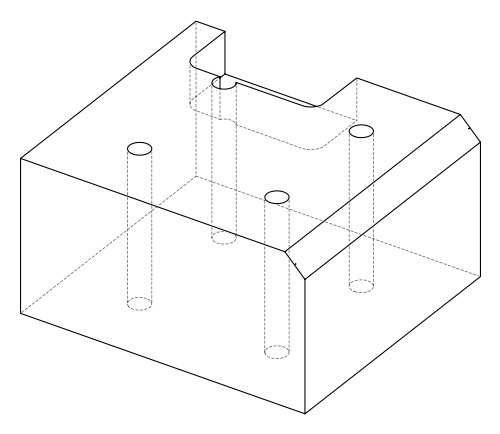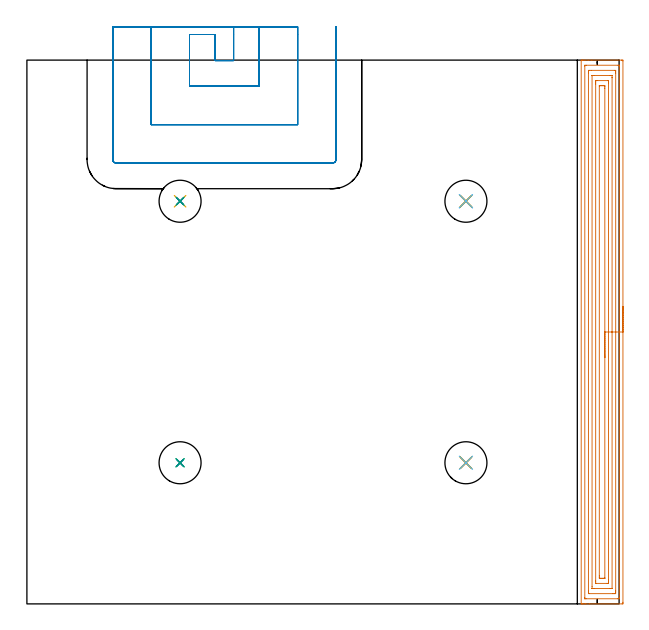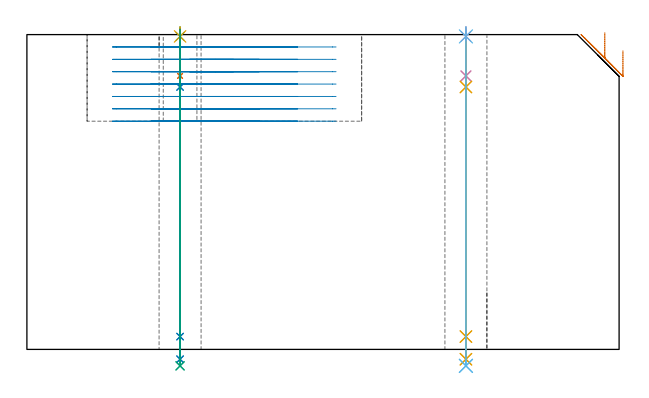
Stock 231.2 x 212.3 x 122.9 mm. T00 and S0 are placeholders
(PLAN: 18 operations, 14 tool changes, 25.1 min)
(1 AREA_MILL | FG_CHAMFER_SURFACE | UGT0205_001 | 10.5 min | 28201 mm3)
(2 MILL_OPEN_POCKET | POCKET_OPEN | UGT0201_094 | Follow Part, ap 5, ae 75% | 9.61 min | 180018 mm3)
(3 SPOT_DRILL | STEP1HOLE | NXT0321_9005460120000 | 0.03 min | 14 mm3)
(4 SPOT_DRILL_1 | STEP1HOLE_1 | NXT0321_9005460120000 | 0.03 min | 6 mm3)
(5 SPOT_DRILL_2 | STEP1HOLE_2 | NXT0321_9005460120000 | 0.03 min | 2 mm3)
(6 SPOT_DRILL_3 | STEP1HOLE_3 | NXT0321_9005460120000 | 0.03 min | 11 mm3)
(7 DRILL_BLIND_HOLE_INTO_CENTER | STEP1HOLE | UGT0301_352 | 0.07 min | 1258 mm3)
(8 GUN_DRILL_THROUGH_HOLE | STEP1HOLE | UGT0307_007 | 0.61 min | 8527 mm3)
(9 DRILL_TO_ENLARGE_THROUGH_HOLE | STEP1HOLE | UGT0301_288 | 0.53 min | 16149 mm3)
(10 DRILL_BLIND_HOLE_INTO_CENTER_1 | STEP1HOLE_1 | UGT0301_352 | 0.07 min | 1259 mm3)
(11 GUN_DRILL_THROUGH_HOLE_1 | STEP1HOLE_1 | UGT0307_007 | 0.61 min | 8531 mm3)
(12 DRILL_TO_ENLARGE_THROUGH_HOLE_1 | STEP1HOLE_1 | UGT0301_288 | 0.53 min | 16145 mm3)
(13 DRILL_BLIND_HOLE_INTO_CENTER_2 | STEP1HOLE_2 | UGT0301_352 | 0.07 min | 1251 mm3)
(14 GUN_DRILL_THROUGH_HOLE_2 | STEP1HOLE_2 | UGT0307_007 | 0.61 min | 8522 mm3)
(15 DRILL_TO_ENLARGE_THROUGH_HOLE_2 | STEP1HOLE_2 | UGT0301_288 | 0.53 min | 15154 mm3)
(16 DRILL_BLIND_HOLE_INTO_CENTER_3 | STEP1HOLE_3 | UGT0301_352 | 0.07 min | 1258 mm3)
(17 GUN_DRILL_THROUGH_HOLE_3 | STEP1HOLE_3 | UGT0307_007 | 0.61 min | 8529 mm3)
(18 DRILL_TO_ENLARGE_THROUGH_HOLE_3 | STEP1HOLE_3 | UGT0301_288 | 0.53 min | 16150 mm3)
(TOOL UGT0205_001 | Chamfer Mill 20 x 3 x 45 deg. | D20 FL50 Z2)
(TOOL UGT0201_094 | End mill 20 mm | D20 FL38 Z4)
(TOOL NXT0321_9005460120000 | NC Spot Drill, 142deg, 12mm, Carbide, Uncoated | D12 PA142 FL30 Z2)
(TOOL UGT0301_352 | Twist Drill 10.75 mm | D10.75 PA118 FL84 Z2)
(TOOL UGT0307_007 | Gun Drill 10 mm | D10 PA130 FL24 Z1)
(TOOL UGT0301_288 | Twist Drill 16.4 mm | D16.4 PA118 FL125 Z2)
(OP 1 AREA_MILL)
G17 G21 G94 G90
T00 M6
G54
G17 G0 G90 X232.7 Y116.15 S1061 M3
G43 Z132.9 H0
Z116.6
G94 G1 Y116.112 Z115.728 F250.
Y115.998 Z114.864
Y115.809 Z114.012
Y115.547 Z113.18
Y115.213 Z112.374
Y114.81 Z111.6
Y114.342 Z110.864
Y113.81 Z110.172
Y113.221 Z109.529
Y112.578 Z108.94
Y111.886 Z108.408
Y111.15 Z107.94
Y110.376 Z107.537
Y109.57 Z107.203
Y108.738 Z106.941
Y107.887 Z106.752
Y107.022 Z106.638
Y106.15 Z106.6
Y0.63
X232.697 Y0.315 Z106.602
X232.692 Y0.01 Z106.606
X232.383 Y0. Z106.915
X219.652 Z119.643
X218.235 Z121.061
X217.87 Z121.425
X217.14 Z122.16
X216.875 Z122.424
X216.455 Z122.836
X216.399 Z122.891
X216.4 Y0.183 Z122.9
Y212.117
X216.403 Y212.29 Z122.888
X216.453 Y212.293 Z122.839
X216.875 Y212.3 Z122.424
X217.14 Z122.16
X217.87 Z121.425
X219.126 Z120.171
X220.542 Z118.753
X232.12 Z107.177
X232.385 Y212.298 Z106.913
X232.692 Y212.29 Z106.606
X232.699 Y211.982 Z106.599
X232.7 Y106.15 Z106.6
X231.286 Z108.014
X231.285 Y2.306 Z108.015
X231.282 Y2.193 Z108.018
X231.275 Y2.01 Z108.025
X231.23 Y2.008 Z108.07
X230.755 Y2.001 Z108.545
X218.287 Y2. Z121.013
X217.87 Y2.002 Z121.43
X217.843 Y2.005 Z121.457
X217.831 Y2.009 Z121.469
X217.821 Y2.028 Z121.479
X217.816 Y2.25 Z121.484
X217.815 Y2.363 Z121.485
Y209.994
X217.818 Y210.107 Z121.482
X217.825 Y210.29 Z121.475
X217.87 Y210.292 Z121.43
X218.345 Y210.299 Z120.955
X230.813 Y210.3 Z108.487
X231.23 Y210.298 Z108.07
X231.257 Y210.295 Z108.043
X231.269 Y210.291 Z108.031
X231.279 Y210.272 Z108.021
X231.284 Y210.05 Z108.016
X231.285 Y209.937 Z108.015
X231.286 Y106.15 Z108.014
X229.872 Z109.428
X229.871 Y5.102 Z109.429
X229.87 Y4.678 Z109.43
X229.865 Y4.207 Z109.435
X229.855 Y4.01 Z109.445
X229.653 Y4.002 Z109.647
X229.448 Y4.001 Z109.852
X228.764 Y4. Z110.536
X219.652 Y4.001 Z119.648
X219.445 Y4.004 Z119.855
X219.308 Y4.01 Z119.992
X219.235 Y4.023 Z120.065
X219.232 Y4.066 Z120.068
X219.23 Y4.207 Z120.07
X219.229 Y4.632 Z120.071
X219.228 Y5.102 Z120.072
X219.229 Y207.198 Z120.071
X219.23 Y207.622 Z120.07
X219.235 Y208.093 Z120.065
X219.245 Y208.29 Z120.055
X219.447 Y208.298 Z119.853
X219.652 Y208.299 Z119.648
X220.336 Y208.3 Z118.964
X229.448 Y208.299 Z109.852
X229.655 Y208.296 Z109.645
X229.792 Y208.29 Z109.508
X229.865 Y208.277 Z109.435
X229.868 Y208.234 Z109.432
X229.87 Y208.093 Z109.43
X229.871 Y207.668 Z109.429
X229.872 Y207.198 Z109.428
Y106.15
X228.457 Z110.843
Y6.097
X228.456 Y6.044 Z110.844
X228.453 Y6.016 Z110.847
X228.451 Y6.01 Z110.849
X228.442 Y6.007 Z110.858
X228.332 Y6.003 Z110.968
X228.11 Y6.001 Z111.19
X227.667 Y6. Z111.633
X221.433 Z117.867
X220.988 Y6.003 Z118.312
X220.768 Y6.006 Z118.532
X220.66 Y6.01 Z118.64
X220.649 Y6.019 Z118.651
X220.647 Y6.038 Z118.653
X220.645 Y6.077 Z118.655
X220.643 Y6.789 Z118.657
Y206.203
X220.644 Y206.256 Z118.656
X220.647 Y206.284 Z118.653
X220.649 Y206.29 Z118.651
X220.658 Y206.293 Z118.642
X220.768 Y206.297 Z118.532
X220.99 Y206.299 Z118.31
X221.433 Y206.3 Z117.867
X227.667 Z111.633
X228.112 Y206.298 Z111.188
X228.332 Y206.294 Z110.968
X228.44 Y206.29 Z110.86
X228.451 Y206.281 Z110.849
X228.453 Y206.262 Z110.847
X228.455 Y206.223 Z110.845
X228.457 Y205.511 Z110.843
Y205.41
Y106.15
X227.043 Z112.257
Y9.305
X227.042 Y8.679 Z112.258
X227.04 Y8.414 Z112.26
X227.036 Y8.144 Z112.264
X227.024 Y8.01 Z112.276
X226.945 Y8.007 Z112.355
X226.777 Y8.003 Z112.523
X226.561 Y8. Z112.739
X222.323 Y8.002 Z116.977
X222.105 Y8.004 Z117.195
X222.065 Y8.01 Z117.235
X222.063 Y8.019 Z117.237
X222.06 Y8.049 Z117.24
X222.057 Y8.679 Z117.243
Y8.946
Y202.995
X222.058 Y203.621 Z117.242
X222.06 Y203.886 Z117.24
X222.064 Y204.156 Z117.236
X222.076 Y204.29 Z117.224
X222.155 Y204.294 Z117.145
X222.323 Y204.297 Z116.977
X222.539 Y204.3 Z116.761
X226.777 Y204.299 Z112.523
X226.995 Y204.296 Z112.305
X227.035 Y204.29 Z112.265
X227.037 Y204.281 Z112.263
X227.04 Y204.251 Z112.26
X227.043 Y203.621 Z112.257
Y203.354
Y106.15
X225.629 Z113.671
Y10.149
X225.627 Y10.069 Z113.673
X225.625 Y10.031 Z113.675
X225.623 Y10.017 Z113.677
X225.614 Y10.01 Z113.686
X225.457 Y10.003 Z113.843
X224.995 Y10.001 Z114.305
X224.57 Y10. Z114.73
X224.105 Y10.001 Z115.195
X223.676 Y10.003 Z115.624
X223.505 Y10.01 Z115.795
X223.478 Y10.023 Z115.822
X223.476 Y10.081 Z115.824
X223.473 Y10.207 Z115.827
X223.472 Y10.467 Z115.828
X223.471 Y11.103 Z115.829
X223.472 Y202.151 Z115.828
X223.473 Y202.231 Z115.827
X223.475 Y202.269 Z115.825
X223.477 Y202.283 Z115.823
X223.486 Y202.29 Z115.814
X223.643 Y202.297 Z115.657
X224.105 Y202.299 Z115.195
X224.53 Y202.3 Z114.77
X224.995 Y202.299 Z114.305
X225.424 Y202.297 Z113.876
X225.595 Y202.29 Z113.705
X225.622 Y202.277 Z113.678
X225.624 Y202.219 Z113.676
X225.627 Y202.093 Z113.673
X225.628 Y201.833 Z113.672
X225.629 Y201.197 Z113.671
Y106.15
Y105.278 Z113.709
Y104.414 Z113.823
Y103.562 Z114.012
Y102.73 Z114.274
Y101.924 Z114.608
Y101.15 Z115.011
Y100.414 Z115.48
Y99.722 Z116.011
Y99.079 Z116.6
Y98.49 Z117.243
Y97.959 Z117.935
Y97.49 Z118.671
Y97.087 Z119.445
Y96.753 Z120.251
Y96.491 Z121.083
Y96.302 Z121.935
Y96.188 Z122.8
Y96.15 Z123.671
G0 Z132.9
M5
M2
(OP 2 MILL_OPEN_POCKET)
G17 G21 G94 G90
T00 M6
G54
G17 G0 G90 X80.7 Y225.3 S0 M3
G43 Z132.9 H0
Z118.071
G94 G1 Y222.3 F250.
Y212.1 F500.
X73.5
Y222.3
X63.5
Y202.1
X90.7
Y222.3
Y225.3 F250.
X48.5
Y222.3
Y187.1 F500.
X105.7
Y222.3
Y225.3 F250.
X33.5
Y222.3
Y173.5 F500.
G3 X34.9 Y172.1 R1.4
G1 X119.3
G3 X120.7 Y173.5 R1.4
G1 Y222.3
Y225.3 F250.
G0 X80.7 Z113.243
G1 Y222.3
Y212.1 F500.
X73.5
Y222.3
X63.5
Y202.1
X90.7
Y222.3
Y225.3 F250.
X48.5
Y222.3
Y187.1 F500.
X105.7
Y222.3
Y225.3 F250.
X33.5
Y222.3
Y173.5 F500.
G3 X34.9 Y172.1 R1.4
G1 X119.3
G3 X120.7 Y173.5 R1.4
G1 Y222.3
Y225.3 F250.
G0 X80.7 Z108.414
G1 Y222.3
Y212.1 F500.
X73.5
Y222.3
X63.5
Y202.1
X90.7
Y222.3
Y225.3 F250.
X48.5
Y222.3
Y187.1 F500.
X105.7
Y222.3
Y225.3 F250.
X33.5
Y222.3
Y173.5 F500.
G3 X34.9 Y172.1 R1.4
G1 X119.3
G3 X120.7 Y173.5 R1.4
G1 Y222.3
Y225.3 F250.
G0 X80.7 Z103.586
G1 Y222.3
Y212.1 F500.
X73.5
Y222.3
X63.5
Y202.1
X90.7
Y222.3
Y225.3 F250.
X48.5
Y222.3
Y187.1 F500.
X105.7
Y222.3
Y225.3 F250.
X33.5
Y222.3
Y173.5 F500.
G3 X34.9 Y172.1 R1.4
G1 X119.3
G3 X120.7 Y173.5 R1.4
G1 Y222.3
Y225.3 F250.
G0 X80.7 Z98.757
G1 Y222.3
Y212.1 F500.
X73.5
Y222.3
X63.5
Y202.1
X90.7
Y222.3
Y225.3 F250.
X48.5
Y222.3
Y187.1 F500.
X105.7
Y222.3
Y225.3 F250.
X33.5
Y222.3
Y173.5 F500.
G3 X34.9 Y172.1 R1.4
G1 X119.3
G3 X120.7 Y173.5 R1.4
G1 Y222.3
Y225.3 F250.
G0 X80.7 Z93.929
G1 Y222.3
Y212.1 F500.
X73.5
Y222.3
X63.5
Y202.1
X90.7
Y222.3
Y225.3 F250.
X48.5
Y222.3
Y187.1 F500.
X105.7
Y222.3
Y225.3 F250.
X33.5
Y222.3
Y173.5 F500.
G3 X34.9 Y172.1 R1.4
G1 X119.3
G3 X120.7 Y173.5 R1.4
G1 Y222.3
Y225.3 F250.
G0 X80.7 Z89.1
G1 Y222.3
Y212.1 F500.
X73.5
Y222.3
X63.5
Y202.1
X90.7
Y222.3
Y225.3 F250.
X48.5
Y222.3
Y187.1 F500.
X105.7
Y222.3
Y225.3 F250.
X33.5
Y222.3
Y173.5 F500.
G3 X34.9 Y172.1 R1.4
G1 X119.3
G3 X120.7 Y173.5 R1.4
G1 Y222.3
Y225.3 F250.
G0 Z132.9
M5
M2
(OP 3 SPOT_DRILL)
G17 G21 G94 G90
T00 M6
G54
G17 G0 G90 X59.8 Y55.1 S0 M3
G43 Z132.9 H0
G94 G81 G98 Z122.194 F250. R125.9
G80
M5
M2
(OP 4 SPOT_DRILL_1)
G17 G21 G94 G90
T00 M6
G54
G17 G0 G90 X171.4 Y55.1 S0 M3
G43 Z132.9 H0
G94 G81 G98 Z122.194 F250. R125.9
G80
M5
M2
(OP 5 SPOT_DRILL_2)
G17 G21 G94 G90
T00 M6
G54
G17 G0 G90 X59.8 Y157.2 S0 M3
G43 Z132.9 H0
G94 G81 G98 Z122.194 F250. R125.9
G80
M5
M2
(OP 6 SPOT_DRILL_3)
G17 G21 G94 G90
T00 M6
G54
G17 G0 G90 X171.4 Y157.2 S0 M3
G43 Z132.9 H0
G94 G81 G98 Z122.194 F250. R125.9
G80
M5
M2
(OP 7 DRILL_BLIND_HOLE_INTO_CENTER)
G17 G21 G94 G90
T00 M6
G54
G17 G0 G90 X59.8 Y55.1 S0 M3
G43 Z132.9 H0
G94 G81 G98 Z106.775 F250. R124.9
G80
M5
M2
(OP 8 GUN_DRILL_THROUGH_HOLE)
G17 G21 G94 G90
T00 M6
G54
G17 G0 G90 X59.8 Y55.1 M8
G43 Z132.9 H0
Z120.234
S716 M3
G94 G1 Z102.448 F125. M26
G4 X.084
Z5. F250.
G4 X.084
Z-3.832 F125.
G4 X.084
M5
M9
G0 Z120.234
Z132.9
M2
(OP 9 DRILL_TO_ENLARGE_THROUGH_HOLE)
G17 G21 G94 G90
T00 M6
G54
G17 G0 G90 X59.8 Y55.1 S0 M3
G43 Z132.9 H0
G94 G73 G98 Z-6.427 F250. Q16.166 R124.9
G80
M5
M2
(OP 10 DRILL_BLIND_HOLE_INTO_CENTER_1)
G17 G21 G94 G90
T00 M6
G54
G17 G0 G90 X171.4 Y55.1 S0 M3
G43 Z132.9 H0
G94 G81 G98 Z106.775 F250. R124.9
G80
M5
M2
(OP 11 GUN_DRILL_THROUGH_HOLE_1)
G17 G21 G94 G90
T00 M6
G54
G17 G0 G90 X171.4 Y55.1 M8
G43 Z132.9 H0
Z120.234
S716 M3
G94 G1 Z102.448 F125. M26
G4 X.084
Z5. F250.
G4 X.084
Z-3.832 F125.
G4 X.084
M5
M9
G0 Z120.234
Z132.9
M2
(OP 12 DRILL_TO_ENLARGE_THROUGH_HOLE_1)
G17 G21 G94 G90
T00 M6
G54
G17 G0 G90 X171.4 Y55.1 S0 M3
G43 Z132.9 H0
G94 G73 G98 Z-6.427 F250. Q16.166 R124.9
G80
M5
M2
(OP 13 DRILL_BLIND_HOLE_INTO_CENTER_2)
G17 G21 G94 G90
T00 M6
G54
G17 G0 G90 X59.8 Y157.2 S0 M3
G43 Z132.9 H0
G94 G81 G98 Z106.775 F250. R124.9
G80
M5
M2
(OP 14 GUN_DRILL_THROUGH_HOLE_2)
G17 G21 G94 G90
T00 M6
G54
G17 G0 G90 X59.8 Y157.2 M8
G43 Z132.9 H0
Z120.234
S716 M3
G94 G1 Z102.448 F125. M26
G4 X.084
Z5. F250.
G4 X.084
Z-3.832 F125.
G4 X.084
M5
M9
G0 Z120.234
Z132.9
M2
(OP 15 DRILL_TO_ENLARGE_THROUGH_HOLE_2)
G17 G21 G94 G90
T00 M6
G54
G17 G0 G90 X59.8 Y157.2 S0 M3
G43 Z132.9 H0
G94 G73 G98 Z-6.427 F250. Q16.166 R124.9
G80
M5
M2
(OP 16 DRILL_BLIND_HOLE_INTO_CENTER_3)
G17 G21 G94 G90
T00 M6
G54
G17 G0 G90 X171.4 Y157.2 S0 M3
G43 Z132.9 H0
G94 G81 G98 Z106.775 F250. R124.9
G80
M5
M2
(OP 17 GUN_DRILL_THROUGH_HOLE_3)
G17 G21 G94 G90
T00 M6
G54
G17 G0 G90 X171.4 Y157.2 M8
G43 Z132.9 H0
Z120.234
S716 M3
G94 G1 Z102.448 F125. M26
G4 X.084
Z5. F250.
G4 X.084
Z-3.832 F125.
G4 X.084
M5
M9
G0 Z120.234
Z132.9
M2
(OP 18 DRILL_TO_ENLARGE_THROUGH_HOLE_3)
G17 G21 G94 G90
T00 M6
G54
G17 G0 G90 X171.4 Y157.2 S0 M3
G43 Z132.9 H0
G94 G73 G98 Z-6.427 F250. Q16.166 R124.9
G80
M5
M2
